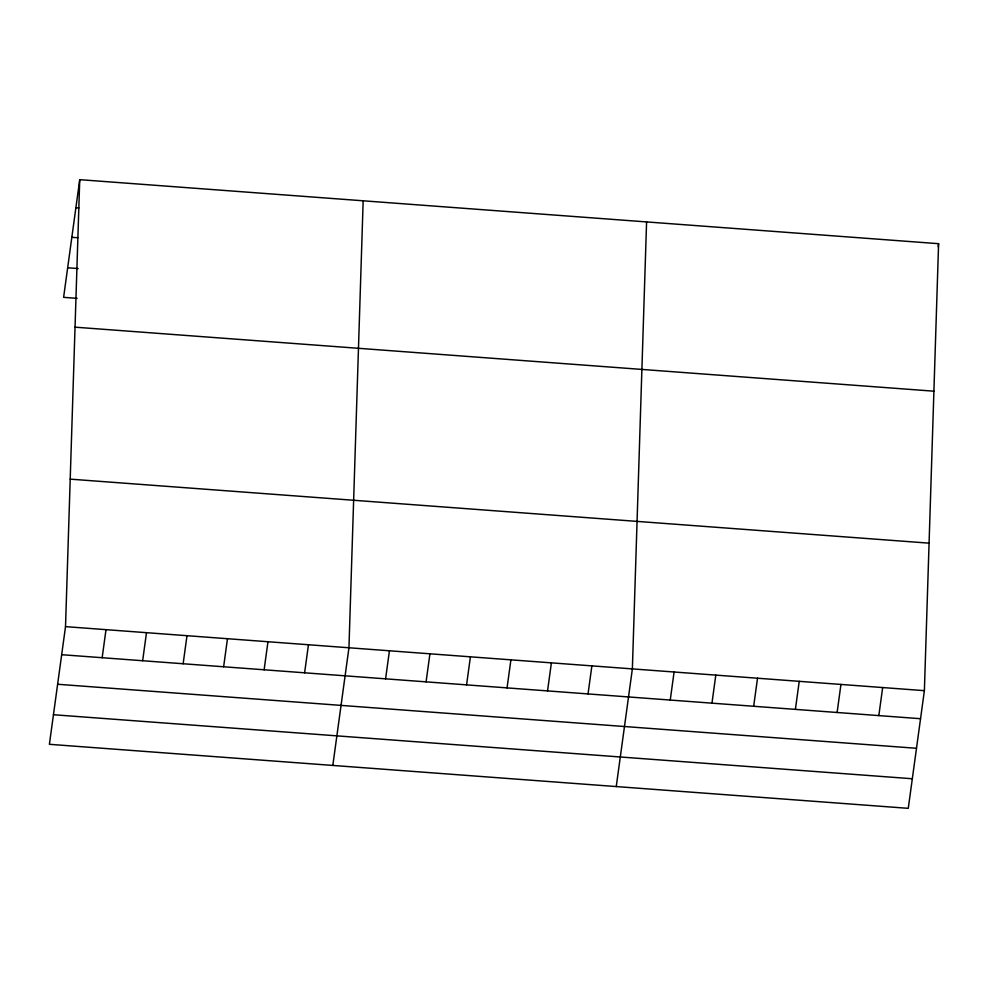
<?xml version="1.0" encoding="UTF-8"?>
<svg xmlns="http://www.w3.org/2000/svg" width="988" height="988" viewBox="0 0 988 988"><rect width="100%" height="100%" fill="white"/><g stroke="black" fill="none" stroke-linecap="round" stroke-linejoin="round"><path stroke-width="1.48" d="M65.517 626.639L79.732 179.668L938.6 243.69L924.385 690.661L908.268 808.332L49.4 744.31L65.517 626.639L924.385 690.661M363.164 200.799L348.949 647.77L332.82 765.441M646.584 221.929L632.369 668.888L616.253 786.559M79.732 179.668L63.615 297.339L77.113 298.351M102.159 657.712L106.012 629.652M142.655 660.725L146.496 632.678M183.138 663.751L186.991 635.692M223.634 666.764L227.475 638.705M264.117 669.79L267.97 641.731M304.613 672.803L308.454 644.744M385.592 678.842L389.433 650.783M426.075 681.856L429.928 653.797M466.571 684.869L470.411 656.822M507.054 687.895L510.907 659.836M547.55 690.908L551.39 662.849M588.033 693.922L591.886 665.875M670.247 700.06L674.088 672.001M711.965 703.16L715.806 675.113M753.671 706.272L757.524 678.213M795.389 709.384L799.23 681.325M837.108 712.496L840.949 684.437M938.192 246.642L938.6 243.69M878.826 715.596L882.667 687.549M75.891 207.727L78.892 207.949M71.84 237.305L77.842 237.75M67.666 267.773L78.163 268.551M75.039 327.176L933.907 391.186M70.21 479.143L929.078 543.153M61.676 654.698L920.544 718.708M57.625 684.264L916.494 748.287M53.451 714.732L912.319 778.754"/></g></svg>
